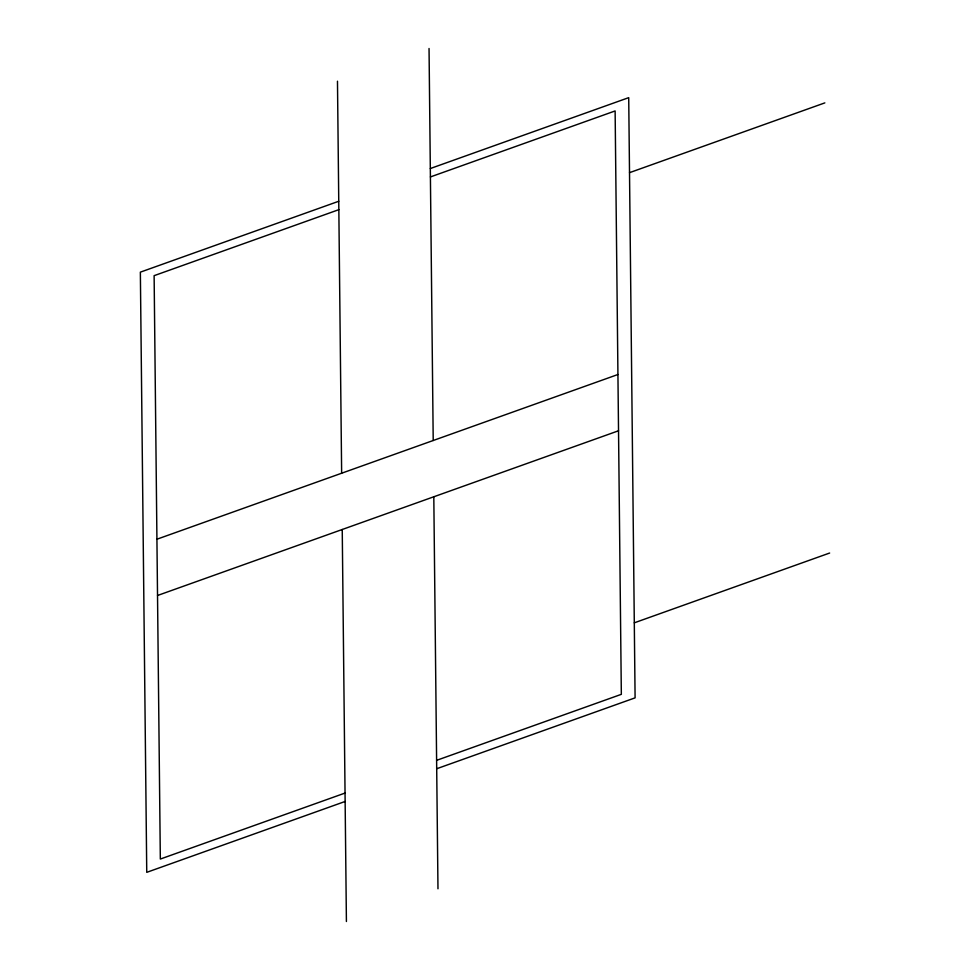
<?xml version="1.0" encoding="UTF-8"?>
<svg xmlns="http://www.w3.org/2000/svg" width="970" height="970" viewBox="0 0 970 970"><rect width="100%" height="100%" fill="white"/><g stroke="black" fill="none" stroke-linecap="round" stroke-linejoin="round"><path stroke-width="1.45" d="M338.748 201.263L140.359 272.146L146.749 872.345L345.138 801.462M430.316 168.537L628.718 97.655L635.095 697.854L436.706 768.737M338.845 209.665L154.121 275.662L160.329 859.056L345.053 793.06M430.401 176.94L615.125 110.944L621.334 694.338L436.621 760.335M629.506 172.672L824.852 102.881M156.922 539.223L617.938 374.505M157.528 595.495L618.533 430.777M634.307 622.825L829.641 553.033M429.043 48.5L433.214 440.501M433.808 496.773L437.979 888.787M337.475 81.213L341.646 473.227M342.24 529.499L346.411 921.5"/></g></svg>
